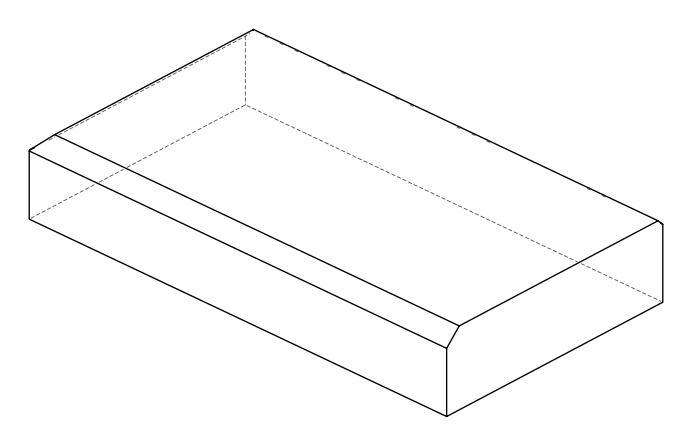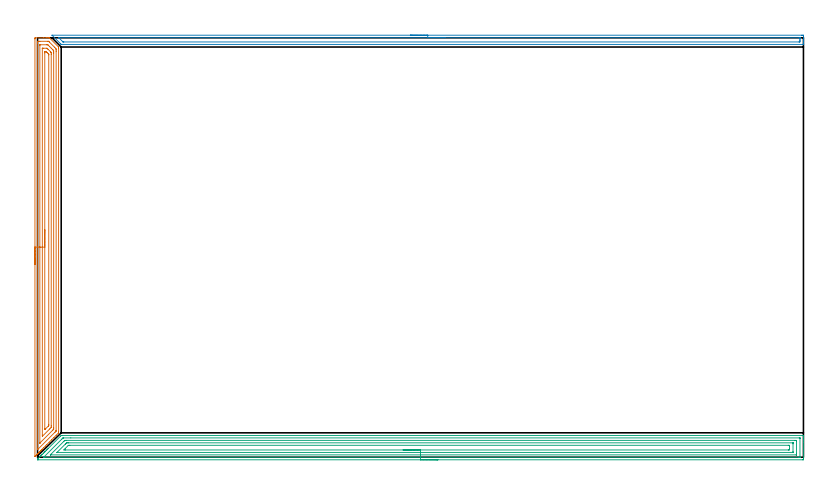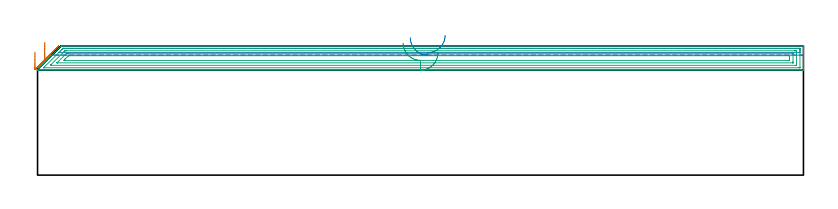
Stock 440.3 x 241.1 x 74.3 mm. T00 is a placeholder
(PLAN: 3 operations, 0 tool changes, 34.3 min)
(1 AREA_MILL | FG_CHAMFER_SURFACE | UGT0205_001 | 9.61 min | 22295 mm3)
(2 AREA_MILL_1 | FG_CHAMFER_SURFACE_1 | UGT0205_001 | 7.07 min | 6014 mm3)
(3 AREA_MILL_2 | FG_CHAMFER_SURFACE_2 | UGT0205_001 | 17.67 min | 42277 mm3)
(TOOL UGT0205_001 | Chamfer Mill 20 x 3 x 45 deg. | D20 FL50 Z2)
(OP 1 AREA_MILL)
G17 G21 G94 G90
T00 M6
G54
G17 G0 G90 X-1.5 Y110.75 S1061 M3
G43 Z84.3 H0
Z70.7
G94 G1 Y110.788 Z69.828 F250.
Y110.902 Z68.963
Y111.091 Z68.112
Y111.353 Z67.28
Y111.687 Z66.474
Y112.09 Z65.7
Y112.559 Z64.964
Y113.09 Z64.272
Y113.679 Z63.629
Y114.322 Z63.039
Y115.014 Z62.508
Y115.75 Z62.04
Y116.524 Z61.637
Y117.33 Z61.303
Y118.162 Z61.041
Y119.014 Z60.852
Y119.879 Z60.738
Y120.75 Z60.7
Y240.48
X-1.496 Y240.804 Z60.702
X-1.492 Y241.09 Z60.706
X-1.202 Y241.1 Z60.995
X3.52 Z65.715
X4.954 Z67.151
X5.3 Z67.495
X5.991 Z68.191
X6.635 Z68.834
X6.737 Y241.099 Z68.935
X6.8 Y241.09 Z68.996
X6.868 Y241.033 Z69.066
X11.989 Y235.911 Z74.187
X12.098 Y235.795 Z74.288
X12.1 Y235.119 Z74.3
Y14.423
Y14.005 Z74.285
X12.002 Y13.901 Z74.199
X10.736 Y12.636 Z72.936
X9.453 Y11.353 Z71.652
X8.056 Y9.955 Z70.255
X6.716 Y8.615 Z68.915
X5.375 Y7.275 Z67.574
X4.482 Y6.381 Z66.681
X3.588 Y5.488 Z65.787
X2.695 Y4.594 Z64.894
X2.63 Y4.528 Z64.827
X2.566 Y4.465 Z64.765
X2.397 Y4.297 Z64.596
X2.333 Y4.232 Z64.53
X2.27 Y4.17 Z64.469
X2.099 Y3.999 Z64.298
X2.037 Y3.935 Z64.233
X1.975 Y3.874 Z64.174
X1.801 Y3.701 Z64.
X1.74 Y3.639 Z63.937
X1.679 Y3.579 Z63.878
X1.503 Y3.403 Z63.702
X1.444 Y3.342 Z63.64
X1.384 Y3.284 Z63.583
X1.206 Y3.105 Z63.405
X1.147 Y3.045 Z63.344
X1.089 Y2.988 Z63.287
X0.908 Y2.807 Z63.107
X0.85 Y2.749 Z63.047
X0.793 Y2.693 Z62.992
X0.61 Y2.51 Z62.809
X0.554 Y2.452 Z62.75
X0.498 Y2.397 Z62.697
X0.312 Y2.212 Z62.511
X0.257 Y2.155 Z62.454
X0.202 Y2.102 Z62.401
X0.014 Y1.914 Z62.213
X-0.04 Y1.859 Z62.157
X-0.093 Y1.806 Z62.106
X-0.284 Y1.616 Z61.915
X-0.336 Y1.562 Z61.86
X-0.389 Y1.511 Z61.81
X-0.581 Y1.318 Z61.618
X-0.633 Y1.266 Z61.564
X-0.684 Y1.215 Z61.515
X-0.879 Y1.02 Z61.32
X-0.93 Y0.969 Z61.267
X-1.078 Y0.822 Z61.122
X-1.167 Y0.733 Z61.033
X-1.375 Y0.524 Z60.823
X-1.478 Y0.425 Z60.719
X-1.494 Y0.417 Z60.703
X-1.499 Y0.425 Z60.699
X-1.5 Y0.639 Z60.7
Y120.75
X-0.086 Z62.114
Y237.846
X-0.082 Y238.693 Z62.118
X-0.08 Y238.734 Z62.12
X-0.04 Y239.09 Z62.16
X0.447 Y239.098 Z62.647
X0.85 Y239.099 Z63.05
X1.335 Y239.1 Z63.535
X5.785 Y239.099 Z67.985
X6.19 Y239.093 Z68.39
X6.324 Y239.09 Z68.524
X6.364 Y239.074 Z68.564
X6.4 Y239.043 Z68.6
X6.472 Y238.975 Z68.672
X6.757 Y238.693 Z68.957
X9.75 Y235.7 Z71.95
X10.327 Y235.119 Z72.527
X10.64 Y234.799 Z72.84
X10.681 Y234.225 Z72.881
X10.683 Y234.181 Z72.883
X10.686 Y233.332 Z72.886
X10.685 Y15.271 Z72.885
X10.684 Y15.224 Z72.884
X10.679 Y15.132 Z72.879
X10.669 Y15.031 Z72.869
X10.64 Y14.998 Z72.84
X10.356 Y14.708 Z72.556
X10.073 Y14.423 Z72.273
X9.911 Y14.261 Z72.111
X0.244 Y4.594 Z62.444
X0.1 Y4.454 Z62.3
X-0.04 Y4.321 Z62.16
X-0.079 Y4.288 Z62.121
X-0.086 Y4.594 Z62.114
Y120.75
X1.328 Z63.528
X1.329 Y237.009 Z63.529
X1.33 Y237.061 Z63.53
X1.332 Y237.085 Z63.532
X1.334 Y237.09 Z63.534
X1.354 Y237.092 Z63.554
X1.548 Y237.099 Z63.748
X5.3 Z67.5
X5.493 Y237.097 Z67.693
X5.878 Y237.09 Z68.078
X6.089 Y236.906 Z68.289
X6.19 Y236.808 Z68.39
X6.989 Y236.012 Z69.189
X7.882 Y235.119 Z70.082
X8.775 Y234.225 Z70.975
X8.86 Y234.139 Z71.06
X9.257 Y233.732 Z71.457
X9.264 Y233.332 Z71.464
X9.269 Y232.921 Z71.469
X9.271 Y232.438 Z71.471
Y232.025
Y17.103
X9.27 Y16.691 Z71.47
X9.266 Y16.21 Z71.466
X9.265 Y16.108 Z71.465
X9.254 Y16.065 Z71.454
X9.224 Y16.031 Z71.424
X9.133 Y15.936 Z71.333
X8.86 Y15.659 Z71.06
X8.689 Y15.488 Z70.889
X1.369 Y8.168 Z63.569
X1.355 Y8.156 Z63.555
X1.345 Y8.149 Z63.545
X1.335 Y8.146 Z63.535
X1.332 Y8.154 Z63.532
X1.33 Y8.168 Z63.53
X1.329 Y8.205 Z63.529
X1.328 Y120.75 Z63.528
X2.743 Z64.943
Y235.005
X2.744 Y235.058 Z64.944
X2.747 Y235.085 Z64.947
X2.75 Y235.09 Z64.95
X2.758 Y235.093 Z64.958
X2.867 Y235.098 Z65.067
X3.084 Y235.099 Z65.284
X3.52 Y235.1 Z65.72
X5.319 Y235.099 Z67.519
X5.425 Y235.09 Z67.625
X5.784 Y234.756 Z67.984
X6.053 Y234.494 Z68.253
X6.19 Y234.361 Z68.39
X7.36 Y233.19 Z69.56
X7.644 Y232.901 Z69.844
X7.833 Y232.706 Z70.033
X7.85 Y232.646 Z70.05
X7.854 Y232.554 Z70.054
X7.856 Y232.438 Z70.056
X7.857 Y231.658 Z70.057
Y17.997
X7.851 Y17.223 Z70.051
X7.848 Y17.103 Z70.048
X7.021 Y16.269 Z69.221
X2.865 Y12.115 Z65.065
X2.805 Y12.057 Z65.005
X2.763 Y12.021 Z64.963
X2.75 Y12.012 Z64.95
X2.743 Y12.636 Z64.943
Y120.75
X4.157 Z66.357
X4.158 Y232.438 Z66.358
X4.159 Y232.69 Z66.359
X4.164 Y232.946 Z66.364
X4.17 Y233.09 Z66.37
X4.245 Y233.093 Z66.445
X4.41 Y233.097 Z66.61
X4.643 Y233.098 Z66.843
X4.968 Y233.09 Z67.168
X5.3 Y232.79 Z67.5
X5.661 Y232.438 Z67.861
X6.19 Y231.911 Z68.39
X6.372 Y231.726 Z68.572
X6.416 Y231.678 Z68.616
X6.435 Y231.654 Z68.635
X6.437 Y231.628 Z68.637
X6.44 Y231.545 Z68.64
X6.442 Y231.291 Z68.642
X6.443 Y18.89 Z68.643
X6.442 Y18.637 Z68.642
X6.439 Y18.317 Z68.639
X6.436 Y18.162 Z68.636
X6.295 Y17.997 Z68.495
X6.244 Y17.943 Z68.444
X6.19 Y17.888 Z68.39
X4.359 Y16.058 Z66.559
X4.257 Y15.96 Z66.457
X4.188 Y15.899 Z66.388
X4.162 Y15.877 Z66.362
X4.161 Y15.885 Z66.361
X4.159 Y15.956 Z66.359
X4.157 Y16.21 Z66.357
Y16.464
Y120.75
Y121.622 Z66.395
Y122.487 Z66.509
Y123.338 Z66.698
Y124.17 Z66.96
Y124.976 Z67.294
Y125.75 Z67.697
Y126.486 Z68.165
Y127.178 Z68.696
Y127.821 Z69.286
Y128.411 Z69.929
Y128.942 Z70.621
Y129.41 Z71.357
Y129.813 Z72.131
Y130.147 Z72.937
Y130.409 Z73.769
Y130.598 Z74.62
Y130.712 Z75.485
Y130.75 Z76.357
G0 Z84.3
M5
M2
(OP 2 AREA_MILL_1)
G17 G21 G94 G90
T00 M6
G54
G17 G0 G90 X214.3 Y242.6 S1061 M3
G43 Z84.3 H0
Z79.
G94 G1 X214.338 Z78.128 F250.
X214.452 Z77.264
X214.641 Z76.412
X214.903 Z75.58
X215.237 Z74.774
X215.64 Z74.
X216.109 Z73.264
X216.64 Z72.572
X217.229 Z71.929
X217.872 Z71.34
X218.564 Z70.808
X219.3 Z70.34
X220.074 Z69.937
X220.88 Z69.603
X221.712 Z69.341
X222.564 Z69.152
X223.429 Z69.038
X224.3 Z69.
X439.224
X439.677 Y242.599 Z69.001
X440.125 Y242.594 Z69.003
X440.29 Y242.591 Z69.005
X440.3 Y242.153 Z69.443
Y240.391 Z71.204
Y239.856 Z71.741
Y239.509 Z72.087
Y238.975 Z72.621
Y238.628 Z72.967
Y237.935 Z73.665
Y237.652 Z73.948
X440.294 Y237.302 Z74.288
X440.293 Z74.289
X440.126 Y237.3 Z74.3
X13.838
X13.603 Y237.303 Z74.29
X13.593 Y237.304
X13.391 Y237.508 Z74.091
X8.476 Y242.425 Z69.174
X8.316 Y242.593 Z69.006
X8.313 Y242.599 Z69.
X224.3 Y242.6
Y241.186 Z70.414
X437.89 Y241.185 Z70.415
X437.978
X438.266 Y241.179 Z70.421
X438.291 Y241.176 Z70.424
X438.295 Y241.154 Z70.446
X438.298 Y241.12 Z70.48
X438.299 Y241.088 Z70.512
X438.3 Y240.868 Z70.733
Y239.986 Z71.614
X438.298 Y239.509 Z72.091
X438.295 Y239.11 Z72.49
X438.283 Y238.721 Z72.879
X437.89 Y238.716 Z72.884
X437.802 Y238.715 Z72.885
X15.091
X14.689 Y238.72 Z72.88
X14.643 Y238.721 Z72.879
X14.564 Y238.795 Z72.805
X14.438 Y238.915 Z72.685
X14.285 Y239.065 Z72.535
X12.266 Y241.085 Z70.515
X12.232 Y241.121 Z70.479
X12.199 Y241.159 Z70.441
X12.184 Y241.179 Z70.421
X12.585 Y241.186 Z70.414
X224.3
X225.172 Z70.452
X226.037 Z70.566
X226.888 Z70.755
X227.72 Z71.017
X228.526 Z71.351
X229.3 Z71.754
X230.036 Z72.223
X230.728 Z72.754
X231.371 Z73.343
X231.961 Z73.986
X232.492 Z74.678
X232.96 Z75.414
X233.363 Z76.188
X233.697 Z76.994
X233.959 Z77.826
X234.148 Z78.678
X234.262 Z79.543
X234.3 Z80.414
G0 Z84.3
M5
M2
(OP 3 AREA_MILL_2)
G17 G21 G94 G90
T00 M6
G54
G17 G0 G90 X230.15 Y-1.5 S1061 M3
G43 Z84.3 H0
Z70.3
G94 G1 X230.112 Z69.428 F250.
X229.998 Z68.564
X229.809 Z67.712
X229.547 Z66.88
X229.213 Z66.074
X228.81 Z65.3
X228.342 Z64.564
X227.81 Z63.872
X227.221 Z63.229
X226.578 Z62.64
X225.886 Z62.109
X225.15 Z61.64
X224.376 Z61.237
X223.57 Z60.903
X222.738 Z60.641
X221.886 Z60.452
X221.022 Z60.338
X220.15 Z60.3
X0.391
X0.183 Y-1.498 Z60.302
X0.079 Y-1.496 Z60.304
X0.003 Y-1.493 Z60.307
X0.01 Y-1.099 Z60.7
X0.017 Y-1.089 Z60.71
X0.183 Y-0.916 Z60.881
X1.328 Y0.229 Z62.027
X1.524 Y0.424 Z62.224
X1.617 Y0.517 Z62.317
X1.767 Y0.668 Z62.465
X1.822 Y0.723 Z62.521
X2.452 Y1.352 Z63.152
X2.645 Y1.547 Z63.343
X3.286 Y2.186 Z63.986
X3.523 Y2.425 Z64.221
X4.121 Y3.021 Z64.821
X4.206 Y3.107 Z64.906
X4.402 Y3.304 Z65.1
X4.956 Y3.856 Z65.655
X5.101 Y4.001 Z65.8
X5.28 Y4.182 Z65.978
X5.791 Y4.691 Z66.491
X6.159 Y5.061 Z66.857
X13.224 Y12.124 Z73.923
X13.605 Y12.5 Z74.285
X14.042 Z74.3
X440.118
X440.29 Y12.497 Z74.289
X440.297 Y12.335 Z74.127
X440.3 Y12.164 Z73.964
Y11.928 Z73.728
Y11.211 Z73.005
Y9.973 Z71.77
Y8.575 Z70.37
Y-0.829 Z60.968
X440.296 Y-1.089 Z60.708
X440.29 Y-1.492 Z60.305
X440.084 Y-1.496 Z60.303
X439.67 Y-1.5 Z60.3
X220.15
Y-0.086 Z61.714
X4.079 Y-0.085 Z61.715
X3.588 Y-0.081 Z61.719
X3.507 Y-0.079 Z61.721
X3.487 Y-0.074 Z61.726
X3.506 Y-0.052 Z61.748
X3.586 Y0.034 Z61.834
X3.681 Y0.131 Z61.931
X3.769 Y0.219 Z62.019
X14.042 Y10.493 Z72.293
X14.407 Y10.852 Z72.652
X14.588 Y11.027 Z72.827
X14.653 Y11.079 Z72.879
X14.745 Y11.081 Z72.881
X14.936 Y11.085 Z72.885
X19.121 Y11.086 Z72.886
X437.882 Y11.085 Z72.885
X438.011 Y11.084 Z72.884
X438.246 Y11.079 Z72.879
X438.291 Y11.073 Z72.873
X438.295 Y11.04 Z72.84
X438.298 Y11.005 Z72.805
X438.3 Y10.8 Z72.6
X438.299 Y0.121 Z61.921
X438.295 Y0.011 Z61.811
X438.29 Y-0.061 Z61.739
X438.282 Y-0.079 Z61.721
X438.265 Y-0.081 Z61.719
X437.882 Y-0.085 Z61.715
X437.755 Y-0.086 Z61.714
X220.15
Y1.329 Z63.129
X7.561
X7.413 Y1.331 Z63.131
X7.361 Y1.333 Z63.133
X7.346 Y1.334 Z63.134
X7.361 Y1.352 Z63.152
X7.433 Y1.43 Z63.23
X7.546 Y1.547 Z63.347
X7.663 Y1.664 Z63.464
X15.197 Y9.198 Z70.998
X15.455 Y9.453 Z71.253
X15.645 Y9.636 Z71.436
X15.672 Y9.661 Z71.461
X15.721 Y9.664 Z71.464
X15.831 Y9.667 Z71.467
X16.503 Y9.671 Z71.471
X16.725
X435.2
X435.876 Y9.668 Z71.468
X436.094 Y9.664 Z71.464
X436.29 Y9.65 Z71.45
X436.295 Y9.453 Z71.253
X436.299 Y9.252 Z71.052
X436.3 Y2.223 Z64.023
X436.296 Y1.547 Z63.347
X436.294 Y1.35 Z63.15
X436.282 Y1.335 Z63.135
X436.259 Y1.333 Z63.133
X436.205 Y1.33 Z63.13
X436.094 Y1.329 Z63.129
X220.15
Y2.743 Z64.543
X11.36
X11.256 Y2.744 Z64.544
X11.224 Y2.747 Z64.547
X11.213 Y2.749 Z64.549
X11.214 Y2.754 Z64.554
X11.255 Y2.803 Z64.603
X11.283 Y2.833 Z64.633
X15.989 Y7.54 Z69.34
X16.148 Y7.696 Z69.496
X16.438 Y7.978 Z69.778
X16.725 Y8.25 Z70.05
X17.052 Y8.254 Z70.054
X17.619 Y8.256 Z70.056
X17.942 Y8.257 Z70.057
X434.152
X434.23 Y8.256 Z70.056
X434.266 Y8.253 Z70.053
X434.283 Y8.251 Z70.051
X434.29 Y8.239 Z70.039
X434.293 Y8.133 Z69.933
X434.3 Y7.702 Z69.502
Y3.309 Z65.109
X434.297 Y2.867 Z64.667
X434.292 Y2.759 Z64.559
X434.29 Y2.751 Z64.551
X434.279 Y2.748 Z64.548
X434.241 Y2.745 Z64.545
X434.172 Y2.743 Z64.543
X220.15
Y4.157 Z65.957
X15.856
X15.831 Y4.158 Z65.958
X15.092 Y4.182 Z65.982
X15.895 Y4.997 Z66.797
X17.619 Y6.72 Z68.52
X17.671 Y6.767 Z68.567
X17.728 Y6.818 Z68.618
X18.488 Y6.842 Z68.642
X18.513
X431.598
X431.623
X432.29 Y6.818 Z68.618
X432.299 Y6.154 Z67.954
Y5.061 Z66.861
X432.296 Y4.399 Z66.199
X432.29 Y4.182 Z65.982
X431.648 Y4.158 Z65.958
X431.623
X220.15 Y4.157 Z65.957
X219.278 Z65.995
X218.414 Z66.109
X217.562 Z66.298
X216.73 Z66.56
X215.924 Z66.894
X215.15 Z67.297
X214.414 Z67.765
X213.722 Z68.296
X213.079 Z68.886
X212.49 Z69.529
X211.958 Z70.221
X211.49 Z70.957
X211.087 Z71.731
X210.753 Z72.537
X210.491 Z73.369
X210.302 Z74.22
X210.188 Z75.085
X210.15 Z75.957
G0 Z84.3
M5
M2
